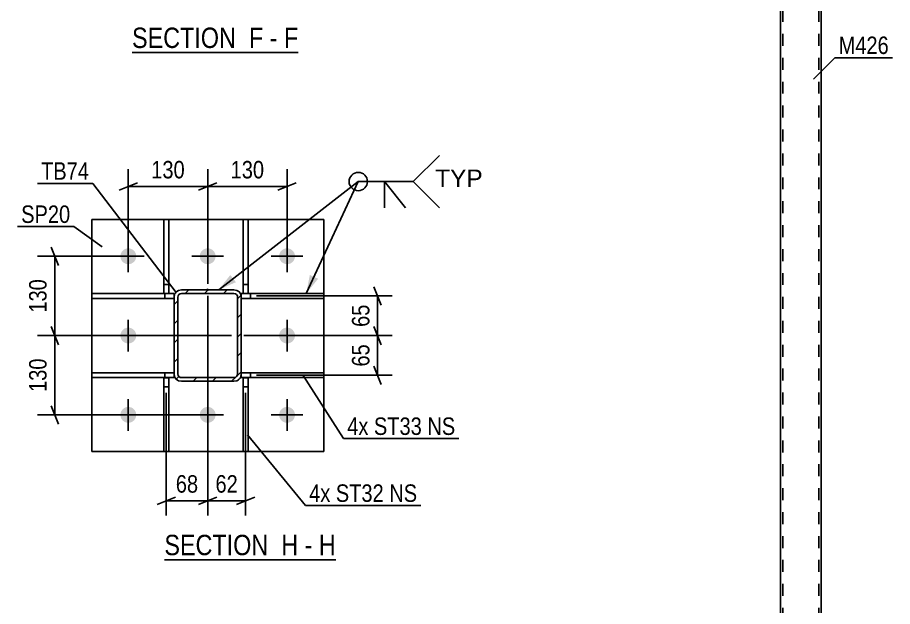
# Model space of a CAD drawing. Header units: millimetres. Extents: x -836 to 353, y -855 to -14.
# Drawn here: x 0.5 to 143.8, y -386.3 to -289.8 of the extents above; entities that cross this region are included whole.
import ezdxf

# ---------------------------------------------------------------- set-up
doc = ezdxf.new("R2010")
doc.units = ezdxf.units.MM
doc.linetypes.add('DXK_LINE_DOT2', pattern=[3.9198, 1.9599, -1.9599])
doc.linetypes.add('DXK_LINE_DOT3', pattern=[5.9187, 2.979, -0.9799, 0.9799, -0.9799])
doc.styles.add('Arial', font='ARIAL.TTF', dxfattribs={"height": 0.2})
doc.styles.add('Arial Narrow', font='ARIALN.TTF', dxfattribs={"height": 0.2})

# ---------------------------------------------------------------- blocks, each defined once
blk = doc.blocks.new('Unknown-570393895-18 - 5020')
at = {"color": 6, "linetype": 'Continuous'}
blk.add_line((24.54, -378.68), (52.61, -378.68), dxfattribs=at)
at = {"color": 0, "linetype": 'Continuous'}
for points in [[(42.65, -377.93), (42.65, -374.43), (24.54, -374.43), (24.54, -377.93)], [(46.47, -377.93), (46.47, -374.43), (43.7, -374.43), (43.7, -377.93)], [(48.79, -377.93), (48.79, -374.43), (47.52, -374.43), (47.52, -377.93)], [(52.61, -377.93), (52.61, -374.43), (49.84, -374.43), (49.84, -377.93)]]:
    blk.add_wipeout(points, dxfattribs=at)
at = {"color": 7, "linetype": 'Continuous', "style": 'Arial Narrow'}
for s, p in [('SECTION ', (24.54, -377.93)), ('H', (43.7, -377.93)), ('H', (49.84, -377.93)), ('-', (47.52, -377.93))]:
    blk.add_text(s, height=3.34, dxfattribs=at).set_placement(p)
blk = doc.blocks.new('Unknown-570393895-17 - 5605')
at = {"color": 6, "linetype": 'Continuous'}
blk.add_line((19.24, -295.54), (46.46, -295.54), dxfattribs=at)
at = {"color": 0, "linetype": 'Continuous'}
for points in [[(37.35, -294.79), (37.35, -291.29), (19.24, -291.29), (19.24, -294.79)], [(40.74, -294.79), (40.74, -291.29), (38.4, -291.29), (38.4, -294.79)], [(43.07, -294.79), (43.07, -291.29), (41.79, -291.29), (41.79, -294.79)], [(46.46, -294.79), (46.46, -291.29), (44.12, -291.29), (44.12, -294.79)]]:
    blk.add_wipeout(points, dxfattribs=at)
at = {"color": 7, "linetype": 'Continuous', "style": 'Arial Narrow'}
for s, p in [('SECTION ', (19.24, -294.79)), ('F', (38.4, -294.79)), ('F', (44.12, -294.79)), ('-', (41.79, -294.79))]:
    blk.add_text(s, height=3.34, dxfattribs=at).set_placement(p)
blk = doc.blocks.new('Part-570393895-5190 - 5020')
at = {"color": 2, "linetype": 'Continuous'}
for p, q in [((37.45, -335.04), (37.45, -322.93)), ((37.45, -322.93), (38.25, -322.93)), ((38.25, -322.93), (38.25, -335.04)), ((38.25, -335.04), (37.45, -335.04))]:
    blk.add_line(p, q, dxfattribs=at)
at = {"color": 7, "linetype": 'DXK_LINE_DOT2'}
blk.add_line((37.45, -333.54), (38.25, -333.54), dxfattribs=at)
blk = doc.blocks.new('Part-570393895-5211 - 5020')
at = {"color": 2, "linetype": 'Continuous'}
for p, q in [((37.13, -348.03), (50.63, -348.03)), ((37.13, -348.23), (37.13, -348.83)), ((50.63, -348.03), (50.63, -348.83)), ((37.13, -348.83), (50.63, -348.83))]:
    blk.add_line(p, q, dxfattribs=at)
at = {"color": 7, "linetype": 'DXK_LINE_DOT2'}
for p, q in [((37.13, -348.23), (37.13, -348.03)), ((38.63, -348.83), (38.63, -348.03))]:
    blk.add_line(p, q, dxfattribs=at)
blk = doc.blocks.new('Part-570393895-5175 - 5020')
at = {"color": 2, "linetype": 'Continuous'}
for p, q in [((24.45, -360.93), (24.45, -348.84)), ((24.45, -348.84), (25.25, -348.84)), ((25.25, -348.84), (25.25, -360.93)), ((25.25, -360.93), (24.45, -360.93))]:
    blk.add_line(p, q, dxfattribs=at)
at = {"color": 7, "linetype": 'DXK_LINE_DOT2'}
blk.add_line((24.45, -350.34), (25.25, -350.34), dxfattribs=at)
blk = doc.blocks.new('Part-570393895-5159 - 5020')
at = {"linetype": 'Continuous'}
h = blk.add_hatch(dxfattribs=at)
h.set_pattern_fill('', scale=0.7, style=0, pattern_type=0)
h.set_pattern_definition([(45, (26.4816, -349.0756), (-1.57154, 1.57154), [])])
h.paths.add_polyline_path([(26.22, -348.69), (26.48, -349.08), (26.87, -349.34), (27.33, -349.43), (35.93, -349.43), (36.39, -349.34), (36.78, -349.08), (37.04, -348.69), (37.13, -348.23), (37.13, -335.63), (37.04, -335.17), (36.78, -334.78), (36.39, -334.52), (35.93, -334.43), (27.33, -334.43), (26.87, -334.52), (26.48, -334.78), (26.22, -335.17), (26.13, -335.63), (26.13, -348.23)])
h.paths.add_polyline_path([(26.73, -335.63), (26.78, -335.4), (26.91, -335.2), (27.1, -335.07), (27.33, -335.03), (35.93, -335.03), (36.16, -335.07), (36.36, -335.2), (36.49, -335.4), (36.53, -335.63), (36.53, -348.23), (36.48, -348.46), (36.35, -348.65), (36.16, -348.78), (35.93, -348.83), (27.33, -348.83), (27.1, -348.78), (26.91, -348.65), (26.78, -348.46), (26.73, -348.23)])
blk.add_hatch(color=30, dxfattribs=at).paths.add_polyline_path([(31.63, -334.53, -1), (31.63, -334.33, -1)])
at = {"color": 7, "linetype": 'DXK_LINE_DOT2'}
for p, q in [((26.13, -335.63), (26.22, -335.17)), ((26.91, -335.2), (26.78, -335.4)), ((26.87, -334.52), (27.33, -334.43)), ((27.1, -335.07), (26.91, -335.2)), ((27.33, -335.03), (27.1, -335.07)), ((27.33, -334.43), (35.93, -334.43)), ((35.93, -335.03), (27.33, -335.03)), ((35.93, -334.43), (36.39, -334.52)), ((36.16, -335.07), (35.93, -335.03)), ((36.36, -335.2), (36.16, -335.07)), ((36.49, -335.4), (36.36, -335.2)), ((37.04, -335.17), (37.13, -335.63)), ((26.13, -348.23), (26.13, -335.63)), ((26.78, -335.4), (26.73, -335.63)), ((26.73, -348.23), (26.73, -335.63)), ((36.53, -335.63), (36.49, -335.4)), ((36.53, -348.23), (36.53, -335.63)), ((37.13, -348.23), (37.13, -335.63)), ((26.22, -348.69), (26.13, -348.23)), ((26.73, -348.23), (26.78, -348.46)), ((36.48, -348.46), (36.53, -348.23)), ((37.13, -348.23), (37.04, -348.69)), ((26.78, -348.46), (26.91, -348.65)), ((27.33, -349.43), (26.87, -349.34)), ((26.91, -348.65), (27.1, -348.78)), ((27.1, -348.78), (27.33, -348.83)), ((27.33, -348.83), (35.93, -348.83)), ((27.33, -349.43), (35.93, -349.43)), ((35.93, -348.83), (36.16, -348.78)), ((36.39, -349.34), (35.93, -349.43)), ((36.16, -348.78), (36.35, -348.65)), ((36.35, -348.65), (36.48, -348.46))]:
    blk.add_line(p, q, dxfattribs=at)
at = {"color": 2, "linetype": 'Continuous'}
for p, q in [((26.22, -335.17), (26.13, -335.63)), ((26.78, -335.4), (26.91, -335.2)), ((27.33, -334.43), (26.87, -334.52)), ((26.91, -335.2), (27.1, -335.07)), ((27.1, -335.07), (27.33, -335.03)), ((27.33, -334.43), (35.93, -334.43)), ((27.33, -335.03), (35.93, -335.03)), ((36.39, -334.52), (35.93, -334.43)), ((35.93, -335.03), (36.16, -335.07)), ((36.16, -335.07), (36.36, -335.2)), ((36.36, -335.2), (36.49, -335.4)), ((37.13, -335.63), (37.04, -335.17)), ((26.13, -348.23), (26.13, -335.63)), ((26.73, -335.63), (26.78, -335.4)), ((26.73, -348.23), (26.73, -335.63)), ((36.49, -335.4), (36.53, -335.63)), ((36.53, -348.23), (36.53, -335.63)), ((37.13, -348.23), (37.13, -335.63)), ((26.13, -348.23), (26.22, -348.69)), ((26.78, -348.46), (26.73, -348.23)), ((36.53, -348.23), (36.48, -348.46)), ((37.04, -348.69), (37.13, -348.23)), ((26.91, -348.65), (26.78, -348.46)), ((26.87, -349.34), (27.33, -349.43)), ((27.1, -348.78), (26.91, -348.65)), ((27.33, -348.83), (27.1, -348.78)), ((27.33, -348.83), (35.93, -348.83)), ((27.33, -349.43), (35.93, -349.43)), ((36.16, -348.78), (35.93, -348.83)), ((35.93, -349.43), (36.39, -349.34)), ((36.35, -348.65), (36.16, -348.78)), ((36.48, -348.46), (36.35, -348.65))]:
    blk.add_line(p, q, dxfattribs=at)
at = {"color": 30, "linetype": 'DXK_LINE_DOT3'}
blk.add_line((31.63, -334.43), (31.63, -334.43), dxfattribs=at)
at = {"color": 30, "linetype": 'Continuous'}
blk.add_circle((31.63, -334.43), 0.1, dxfattribs=at)
at = {"color": 7, "linetype": 'DXK_LINE_DOT2'}
for centre, start, end in [((27.33, -335.63), 112.4943, 157.4943), ((35.93, -335.63), 22.4943, 67.4943), ((27.33, -348.23), 202.4943, 247.4943), ((35.93, -348.23), 292.4943, 337.4943)]:
    blk.add_arc(centre, 1.2, start, end, dxfattribs=at)
at = {"color": 2, "linetype": 'Continuous'}
for centre, start, end in [((27.33, -335.63), 112.4943, 157.4943), ((35.93, -335.63), 22.4943, 67.4943), ((27.33, -348.23), 202.4943, 247.4943), ((35.93, -348.23), 292.4943, 337.4943)]:
    blk.add_arc(centre, 1.2, start, end, dxfattribs=at)
blk = doc.blocks.new('Part-570393895-5180 - 5020')
at = {"color": 2, "linetype": 'Continuous'}
for p, q in [((37.44, -360.93), (37.45, -348.84)), ((37.45, -348.84), (38.25, -348.84)), ((38.25, -348.84), (38.24, -360.93)), ((38.24, -360.93), (37.44, -360.93))]:
    blk.add_line(p, q, dxfattribs=at)
at = {"color": 7, "linetype": 'DXK_LINE_DOT2'}
blk.add_line((37.45, -350.34), (38.25, -350.34), dxfattribs=at)
blk = doc.blocks.new('Part-570393895-5185 - 5020')
at = {"color": 2, "linetype": 'Continuous'}
for p, q in [((24.45, -335.04), (24.45, -322.93)), ((24.45, -322.93), (25.25, -322.93)), ((25.25, -322.93), (25.25, -335.04)), ((25.25, -335.04), (24.45, -335.04))]:
    blk.add_line(p, q, dxfattribs=at)
at = {"color": 7, "linetype": 'DXK_LINE_DOT2'}
blk.add_line((24.45, -333.54), (25.25, -333.54), dxfattribs=at)
blk = doc.blocks.new('Part-570393895-5216 - 5020')
at = {"color": 2, "linetype": 'Continuous'}
for p, q in [((37.13, -335.03), (37.45, -335.03)), ((37.13, -335.63), (37.13, -335.03)), ((38.25, -335.03), (50.63, -335.03)), ((50.63, -335.03), (50.63, -335.83)), ((37.13, -335.83), (50.63, -335.83))]:
    blk.add_line(p, q, dxfattribs=at)
at = {"color": 7, "linetype": 'DXK_LINE_DOT2'}
for p, q in [((37.45, -335.03), (38.25, -335.03)), ((38.63, -335.83), (38.63, -335.03)), ((37.13, -335.63), (37.13, -335.83))]:
    blk.add_line(p, q, dxfattribs=at)
blk = doc.blocks.new('Part-570393895-5221 - 5020')
at = {"color": 2, "linetype": 'Continuous'}
for p, q in [((12.63, -348.83), (12.63, -348.03)), ((12.63, -348.03), (26.13, -348.03)), ((26.13, -348.83), (26.13, -348.23)), ((12.63, -348.83), (26.13, -348.83))]:
    blk.add_line(p, q, dxfattribs=at)
at = {"color": 7, "linetype": 'DXK_LINE_DOT2'}
for p, q in [((24.63, -348.83), (24.63, -348.03)), ((26.13, -348.23), (26.13, -348.03))]:
    blk.add_line(p, q, dxfattribs=at)
blk = doc.blocks.new('Part-570393895-5226 - 5020')
at = {"color": 2, "linetype": 'Continuous'}
for p, q in [((12.63, -335.83), (12.63, -335.03)), ((12.63, -335.03), (24.45, -335.03)), ((25.25, -335.03), (26.13, -335.03)), ((26.13, -335.63), (26.13, -335.03)), ((12.63, -335.83), (26.13, -335.83))]:
    blk.add_line(p, q, dxfattribs=at)
at = {"color": 7, "linetype": 'DXK_LINE_DOT2'}
for p, q in [((24.45, -335.03), (25.25, -335.03)), ((24.45, -335.03), (24.63, -335.03)), ((24.63, -335.83), (24.63, -335.03)), ((26.13, -335.83), (26.13, -335.63))]:
    blk.add_line(p, q, dxfattribs=at)
blk = doc.blocks.new('Part-570393895-5231 - 5020')
at = {"color": 2, "linetype": 'Continuous'}
for p, q in [((12.63, -322.93), (50.63, -322.93)), ((12.63, -322.93), (12.63, -360.93)), ((50.63, -322.93), (50.63, -360.93)), ((12.63, -360.93), (50.63, -360.93))]:
    blk.add_line(p, q, dxfattribs=at)
blk = doc.blocks.new('Bolt-570393895-5403 - 5020')
at = {"linetype": 'Continuous'}
for points in [[(19.93, -328.93, -1), (17.33, -328.93, -1)], [(32.93, -328.93, -1), (30.33, -328.93, -1)], [(45.93, -328.93, -1), (43.33, -328.93, -1)], [(19.93, -341.93, -1), (17.33, -341.93, -1)], [(45.93, -341.93, -1), (43.33, -341.93, -1)], [(19.93, -354.93, -1), (17.33, -354.93, -1)], [(32.93, -354.93, -1), (30.33, -354.93, -1)], [(45.93, -354.93, -1), (43.33, -354.93, -1)]]:
    blk.add_hatch(color=1, dxfattribs=at).paths.add_polyline_path(points)
at = {"color": 1, "linetype": 'Continuous'}
for p, q in [((18.63, -326.33), (18.63, -331.53)), ((31.63, -326.33), (31.63, -331.53)), ((44.63, -326.33), (44.63, -331.53)), ((16.03, -328.93), (21.23, -328.93)), ((29.03, -328.93), (34.23, -328.93)), ((42.03, -328.93), (47.23, -328.93)), ((18.63, -339.33), (18.63, -344.53)), ((44.63, -339.33), (44.63, -344.53)), ((16.03, -341.93), (21.23, -341.93)), ((42.03, -341.93), (47.23, -341.93)), ((18.63, -352.33), (18.63, -357.53)), ((31.63, -352.33), (31.63, -357.53)), ((44.63, -352.33), (44.63, -357.53)), ((16.03, -354.93), (21.23, -354.93)), ((29.03, -354.93), (34.23, -354.93)), ((42.03, -354.93), (47.23, -354.93))]:
    blk.add_line(p, q, dxfattribs=at)
blk = doc.blocks.new('Part-570393895-13908 - 13893')
at = {"color": 7, "linetype": 'DXK_LINE_DOT2'}
for p, q in [((125.45, -448.78), (125.45, -245.44)), ((125.45, -245.44), (132.12, -245.44)), ((125.51, -245.44), (125.45, -245.44)), ((125.85, -245.44), (125.85, -448.78)), ((131.72, -245.44), (131.72, -448.78)), ((132.12, -245.44), (132.12, -448.78)), ((132.12, -448.78), (125.45, -448.78))]:
    blk.add_line(p, q, dxfattribs=at)
blk = doc.blocks.new('Part-570393895-13969 - 13893')
at = {"color": 7, "linetype": 'DXK_LINE_DOT2'}
for p, q in [((125.45, -245.44), (132.12, -245.44)), ((125.45, -245.44), (125.45, -263.32)), ((125.85, -245.44), (125.85, -448.78)), ((131.72, -245.44), (131.72, -448.78)), ((132.12, -245.44), (132.12, -263.32)), ((125.45, -251.38), (125.51, -251.86)), ((125.51, -251.86), (125.68, -252.27)), ((125.88, -251.62), (125.85, -251.38)), ((125.97, -251.82), (125.88, -251.62)), ((126.1, -251.96), (125.97, -251.82)), ((126.25, -252.01), (126.1, -251.96)), ((126.25, -252.01), (131.32, -252.01)), ((131.47, -251.96), (131.32, -252.01)), ((131.6, -251.82), (131.47, -251.96)), ((131.69, -251.62), (131.6, -251.82)), ((131.72, -251.38), (131.69, -251.62)), ((131.88, -252.27), (132.06, -251.86)), ((132.06, -251.86), (132.12, -251.38)), ((125.68, -252.27), (125.94, -252.54)), ((125.94, -252.54), (126.25, -252.64)), ((126.25, -252.64), (131.32, -252.64)), ((131.32, -252.64), (131.62, -252.54)), ((131.62, -252.54), (131.88, -252.27)), ((125.94, -442.98), (126.25, -442.88)), ((126.25, -442.88), (131.32, -442.88)), ((131.32, -442.88), (131.62, -442.98)), ((125.45, -444.14), (125.51, -443.66)), ((125.51, -443.66), (125.68, -443.25)), ((125.68, -443.25), (125.94, -442.98)), ((125.88, -443.9), (125.85, -444.14)), ((125.97, -443.7), (125.88, -443.9)), ((126.1, -443.56), (125.97, -443.7)), ((126.25, -443.51), (126.1, -443.56)), ((126.25, -443.51), (131.32, -443.51)), ((131.47, -443.56), (131.32, -443.51)), ((131.6, -443.7), (131.47, -443.56)), ((131.69, -443.9), (131.6, -443.7)), ((131.62, -442.98), (131.88, -443.25)), ((131.72, -444.14), (131.69, -443.9)), ((131.88, -443.25), (132.06, -443.66)), ((132.06, -443.66), (132.12, -444.14)), ((125.45, -448.78), (132.12, -448.78))]:
    blk.add_line(p, q, dxfattribs=at)
at = {"color": 2, "linetype": 'Continuous'}
for p, q in [((125.45, -263.32), (125.45, -448.78)), ((132.12, -263.32), (132.12, -448.78))]:
    blk.add_line(p, q, dxfattribs=at)
blk = doc.blocks.new('StraightDimension-570393895-5500 - 5020')
at = {"color": 7, "linetype": 'Continuous'}
for p, q in [((31.63, -335.43), (31.63, -371.43)), ((24.85, -351.34), (24.85, -371.43)), ((23.35, -369.63), (26.35, -368.43)), ((24.85, -369.03), (31.63, -369.03)), ((33.13, -368.43), (30.13, -369.63))]:
    blk.add_line(p, q, dxfattribs=at)
at = {"color": 0}
blk.add_wipeout([(30.67, -368.28), (30.67, -364.08), (25.81, -364.08), (25.81, -368.28)], dxfattribs=at)
at = {"color": 3, "style": 'Arial Narrow'}
blk.add_text('68', height=2.863, dxfattribs=at).set_placement((26.41, -367.68))
blk = doc.blocks.new('StraightDimension-570393895-5431 - 5020')
at = {"color": 7, "linetype": 'Continuous'}
for p, q in [((58.87, -333.93), (60.07, -336.93)), ((39.63, -335.43), (61.87, -335.43)), ((59.47, -341.93), (59.47, -335.43)), ((60.07, -343.43), (58.87, -340.43)), ((37.53, -341.93), (61.87, -341.93))]:
    blk.add_line(p, q, dxfattribs=at)
at = {"color": 0}
blk.add_wipeout([(58.72, -336.25), (54.52, -336.25), (54.52, -341.11), (58.72, -341.11)], dxfattribs=at)
at = {"color": 3, "style": 'Arial Narrow'}
blk.add_text('65', height=2.863, rotation=90.0002, dxfattribs=at).set_placement((58.12, -340.51))
blk = doc.blocks.new('StraightDimension-570393895-5440 - 5020')
at = {"color": 7, "linetype": 'Continuous'}
for p, q in [((58.87, -340.43), (60.07, -343.43)), ((37.53, -341.93), (61.87, -341.93)), ((59.47, -348.43), (59.47, -341.93)), ((60.07, -349.93), (58.87, -346.93)), ((39.63, -348.43), (61.87, -348.43))]:
    blk.add_line(p, q, dxfattribs=at)
at = {"color": 0}
blk.add_wipeout([(58.72, -342.75), (54.52, -342.75), (54.52, -347.61), (58.72, -347.61)], dxfattribs=at)
at = {"color": 3, "style": 'Arial Narrow'}
blk.add_text('65', height=2.863, rotation=90.0002, dxfattribs=at).set_placement((58.12, -347.01))
blk = doc.blocks.new('StraightDimension-570393895-5449 - 5020')
at = {"color": 7, "linetype": 'Continuous'}
for p, q in [((7.19, -343.43), (5.99, -340.43)), ((35.53, -341.93), (3.74, -341.93)), ((6.59, -354.93), (6.59, -341.93)), ((5.99, -353.43), (7.19, -356.43)), ((30.63, -354.93), (3.74, -354.93))]:
    blk.add_line(p, q, dxfattribs=at)
at = {"color": 0}
blk.add_wipeout([(5.84, -345.09), (1.64, -345.09), (1.64, -351.77), (5.84, -351.77)], dxfattribs=at)
at = {"color": 3, "style": 'Arial Narrow'}
blk.add_text('130', height=2.863, rotation=90.0002, dxfattribs=at).set_placement((5.24, -351.17))
blk = doc.blocks.new('StraightDimension-570393895-5461 - 5020')
at = {"color": 7, "linetype": 'Continuous'}
for p, q in [((7.19, -330.43), (5.99, -327.43)), ((17.63, -328.93), (3.74, -328.93)), ((6.59, -341.93), (6.59, -328.93)), ((5.99, -340.43), (7.19, -343.43)), ((35.53, -341.93), (3.74, -341.93))]:
    blk.add_line(p, q, dxfattribs=at)
at = {"color": 0}
blk.add_wipeout([(5.84, -332.08), (1.64, -332.08), (1.64, -338.77), (5.84, -338.77)], dxfattribs=at)
at = {"color": 3, "style": 'Arial Narrow'}
blk.add_text('130', height=2.863, rotation=90.0002, dxfattribs=at).set_placement((5.24, -338.17))
blk = doc.blocks.new('StraightDimension-570393895-5474 - 5020')
at = {"color": 7, "linetype": 'Continuous'}
for p, q in [((31.63, -333.43), (31.63, -314.67)), ((44.63, -327.93), (44.63, -314.67)), ((33.13, -316.92), (30.13, -318.12)), ((31.63, -317.52), (44.63, -317.52)), ((43.13, -318.12), (46.13, -316.92))]:
    blk.add_line(p, q, dxfattribs=at)
at = {"color": 0}
blk.add_wipeout([(41.47, -316.77), (41.47, -312.57), (34.79, -312.57), (34.79, -316.77)], dxfattribs=at)
at = {"color": 3, "style": 'Arial Narrow'}
blk.add_text('130', height=2.863, dxfattribs=at).set_placement((35.39, -316.17))
blk = doc.blocks.new('StraightDimension-570393895-5482 - 5020')
at = {"color": 7, "linetype": 'Continuous'}
for p, q in [((18.63, -327.93), (18.63, -314.67)), ((31.63, -333.43), (31.63, -314.67)), ((20.13, -316.92), (17.13, -318.12)), ((18.63, -317.52), (31.63, -317.52)), ((30.13, -318.12), (33.13, -316.92))]:
    blk.add_line(p, q, dxfattribs=at)
at = {"color": 0}
blk.add_wipeout([(28.47, -316.77), (28.47, -312.57), (21.79, -312.57), (21.79, -316.77)], dxfattribs=at)
at = {"color": 3, "style": 'Arial Narrow'}
blk.add_text('130', height=2.863, dxfattribs=at).set_placement((22.39, -316.17))
blk = doc.blocks.new('StraightDimension-570393895-5491 - 5020')
at = {"color": 7, "linetype": 'Continuous'}
for p, q in [((31.63, -335.43), (31.63, -371.43)), ((37.85, -351.34), (37.85, -371.43)), ((30.13, -369.63), (33.13, -368.43)), ((31.63, -369.03), (37.85, -369.03)), ((39.35, -368.43), (36.35, -369.63))]:
    blk.add_line(p, q, dxfattribs=at)
at = {"color": 0}
blk.add_wipeout([(37.17, -368.28), (37.17, -364.08), (32.31, -364.08), (32.31, -368.28)], dxfattribs=at)
at = {"color": 3, "style": 'Arial Narrow'}
blk.add_text('62', height=2.863, dxfattribs=at).set_placement((32.91, -367.68))
blk = doc.blocks.new('Mark-570393895-5155 - 5020')
at = {"color": 0}
blk.add_wipeout([(12.19, -316.39), (12.19, -313.39), (4.34, -313.39), (4.34, -316.39)], dxfattribs=at)
blk.add_wipeout([(12.19, -316.39), (12.19, -313.39), (4.34, -313.39), (4.34, -316.39)], dxfattribs=at)
at = {"color": 30, "linetype": 'Continuous'}
for p in [(3.74, -316.99), (26.46, -334.85)]:
    blk.add_line(p, (12.79, -316.99), dxfattribs=at)
at = {"color": 3, "style": 'Arial Narrow'}
blk.add_text('TB74', height=2.863, dxfattribs=at).set_placement((4.34, -316.39))
blk = doc.blocks.new('Mark-570393895-5227 - 5020')
at = {"color": 0}
blk.add_wipeout([(9.12, -323.47), (9.12, -320.47), (1.08, -320.47), (1.08, -323.47)], dxfattribs=at)
blk.add_wipeout([(9.12, -323.47), (9.12, -320.47), (1.08, -320.47), (1.08, -323.47)], dxfattribs=at)
at = {"color": 30, "linetype": 'Continuous'}
for p in [(0.48, -324.07), (14.34, -327.4)]:
    blk.add_line(p, (9.72, -324.07), dxfattribs=at)
at = {"color": 3, "style": 'Arial Narrow'}
blk.add_text('SP20', height=2.863, dxfattribs=at).set_placement((1.08, -323.47))
blk = doc.blocks.new('MarkSet-570393895-5595 - 5020')
at = {"color": 0}
for points in [[(51.72, -369.19), (51.72, -366.19), (48.25, -366.19), (48.25, -369.19)], [(60.48, -369.19), (60.48, -366.19), (52.62, -366.19), (52.62, -369.19)], [(65.94, -369.19), (65.94, -366.19), (61.38, -366.19), (61.38, -369.19)]]:
    blk.add_wipeout(points, dxfattribs=at)
for points in [[(51.72, -369.19), (51.72, -366.19), (48.25, -366.19), (48.25, -369.19)], [(60.48, -369.19), (60.48, -366.19), (52.62, -366.19), (52.62, -369.19)], [(65.94, -369.19), (65.94, -366.19), (61.38, -366.19), (61.38, -369.19)]]:
    blk.add_wipeout(points, dxfattribs=at)
at = {"color": 30, "linetype": 'Continuous'}
for p, q in [((38.17, -358.22), (47.65, -369.79)), ((47.65, -369.79), (66.54, -369.79))]:
    blk.add_line(p, q, dxfattribs=at)
at = {"color": 3, "style": 'Arial Narrow'}
for s, p in [('4x', (48.25, -369.19)), ('ST32', (52.62, -369.19)), ('NS', (61.38, -369.19))]:
    blk.add_text(s, height=2.863, dxfattribs=at).set_placement(p)
blk = doc.blocks.new('WeldMark-570393895-5508 - 5020')
at = {"linetype": 'Continuous'}
for points in [[(36.26, -333.18), (33.43, -334.43), (35.34, -332)], [(49.72, -332.62), (47.78, -335.03), (48.36, -331.99)]]:
    blk.add_hatch(color=30, dxfattribs=at).paths.add_polyline_path(points)
at = {"color": 30, "linetype": 'Continuous'}
for p, q in [((33.43, -334.43), (56.3, -316.68)), ((47.78, -335.03), (56.3, -316.68)), ((56.3, -316.68), (65.3, -316.68))]:
    blk.add_line(p, q, dxfattribs=at)
at = {"color": 3, "linetype": 'Continuous'}
for q in [(64.01, -320.97), (60.58, -320.97)]:
    blk.add_line((60.58, -316.68), q, dxfattribs=at)
for start, end in [(90, 270), (270, 90)]:
    blk.add_arc((56.3, -316.68), 1.5, start, end, dxfattribs=at)
at = {"color": 0, "linetype": 'Continuous'}
blk.add_wipeout([(76.67, -317.58), (76.67, -314.58), (68.9, -314.58), (68.9, -317.58)], dxfattribs=at)
blk.add_wipeout([(76.67, -317.58), (76.67, -314.58), (68.9, -314.58), (68.9, -317.58)], dxfattribs=at)
at = {"color": 3, "linetype": 'Continuous'}
for q in [(69.58, -312.39), (69.58, -320.97)]:
    blk.add_line((65.3, -316.68), q, dxfattribs=at)
at = {"color": 3, "linetype": 'Continuous', "style": 'Arial'}
blk.add_text('TYP', height=2.865, dxfattribs=at).set_placement((68.9, -317.58))
blk = doc.blocks.new('MarkSet-570393895-5565 - 5020')
at = {"color": 0}
for points in [[(57.96, -358.22), (57.96, -355.22), (54.49, -355.22), (54.49, -358.22)], [(66.72, -358.22), (66.72, -355.22), (58.86, -355.22), (58.86, -358.22)], [(72.18, -358.22), (72.18, -355.22), (67.62, -355.22), (67.62, -358.22)]]:
    blk.add_wipeout(points, dxfattribs=at)
for points in [[(57.96, -358.22), (57.96, -355.22), (54.49, -355.22), (54.49, -358.22)], [(66.72, -358.22), (66.72, -355.22), (58.86, -355.22), (58.86, -358.22)], [(72.18, -358.22), (72.18, -355.22), (67.62, -355.22), (67.62, -358.22)]]:
    blk.add_wipeout(points, dxfattribs=at)
at = {"color": 30, "linetype": 'Continuous'}
for p, q in [((47.29, -348.49), (53.89, -358.82)), ((53.89, -358.82), (72.78, -358.82))]:
    blk.add_line(p, q, dxfattribs=at)
at = {"color": 3, "style": 'Arial Narrow'}
for s, p in [('4x', (54.49, -358.22)), ('ST33', (58.86, -358.22)), ('NS', (67.62, -358.22))]:
    blk.add_text(s, height=2.863, dxfattribs=at).set_placement(p)
blk = doc.blocks.new('Mark-570393895-13965 - 13893')
at = {"color": 0}
blk.add_wipeout([(143.21, -295.78), (143.21, -292.78), (134.98, -292.78), (134.98, -295.78)], dxfattribs=at)
blk.add_wipeout([(143.21, -295.78), (143.21, -292.78), (134.98, -292.78), (134.98, -295.78)], dxfattribs=at)
at = {"color": 30, "linetype": 'Continuous'}
for p, q in [((130.85, -299.91), (134.38, -296.38)), ((134.38, -296.38), (143.81, -296.38))]:
    blk.add_line(p, q, dxfattribs=at)
at = {"color": 3, "style": 'Arial Narrow'}
blk.add_text('M426', height=2.863, dxfattribs=at).set_placement((134.98, -295.78))

msp = doc.modelspace()

# ---------------------------------------------------------------- block references
for name in ['Part-570393895-13908 - 13893', 'Part-570393895-13969 - 13893', 'Unknown-570393895-17 - 5605', 'Part-570393895-5231 - 5020', 'Part-570393895-5185 - 5020', 'Part-570393895-5190 - 5020', 'Bolt-570393895-5403 - 5020', 'Part-570393895-5226 - 5020', 'Part-570393895-5159 - 5020', 'Part-570393895-5216 - 5020', 'Part-570393895-5221 - 5020', 'Part-570393895-5211 - 5020', 'Part-570393895-5175 - 5020', 'Part-570393895-5180 - 5020', 'Unknown-570393895-18 - 5020']:
    msp.add_blockref(name, (0, 0))

# ---------------------------------------------------------------- next in the draw order: block references
for name in ['Mark-570393895-13965 - 13893', 'StraightDimension-570393895-5431 - 5020', 'StraightDimension-570393895-5500 - 5020']:
    msp.add_blockref(name, (0, 0))

# ---------------------------------------------------------------- next in the draw order: block references
for name in ['StraightDimension-570393895-5449 - 5020', 'StraightDimension-570393895-5440 - 5020']:
    msp.add_blockref(name, (0, 0))

# ---------------------------------------------------------------- next in the draw order: block references
msp.add_blockref('StraightDimension-570393895-5461 - 5020', (0, 0))

# ---------------------------------------------------------------- next in the draw order: block references
for name in ['StraightDimension-570393895-5474 - 5020', 'StraightDimension-570393895-5491 - 5020']:
    msp.add_blockref(name, (0, 0))

# ---------------------------------------------------------------- next in the draw order: block references
for name in ['StraightDimension-570393895-5482 - 5020', 'MarkSet-570393895-5595 - 5020']:
    msp.add_blockref(name, (0, 0))

# ---------------------------------------------------------------- next in the draw order: block references
for name in ['WeldMark-570393895-5508 - 5020', 'Mark-570393895-5155 - 5020', 'MarkSet-570393895-5565 - 5020']:
    msp.add_blockref(name, (0, 0))

# ---------------------------------------------------------------- next in the draw order: block references
msp.add_blockref('Mark-570393895-5227 - 5020', (0, 0))

doc.saveas('drawing.dxf')
